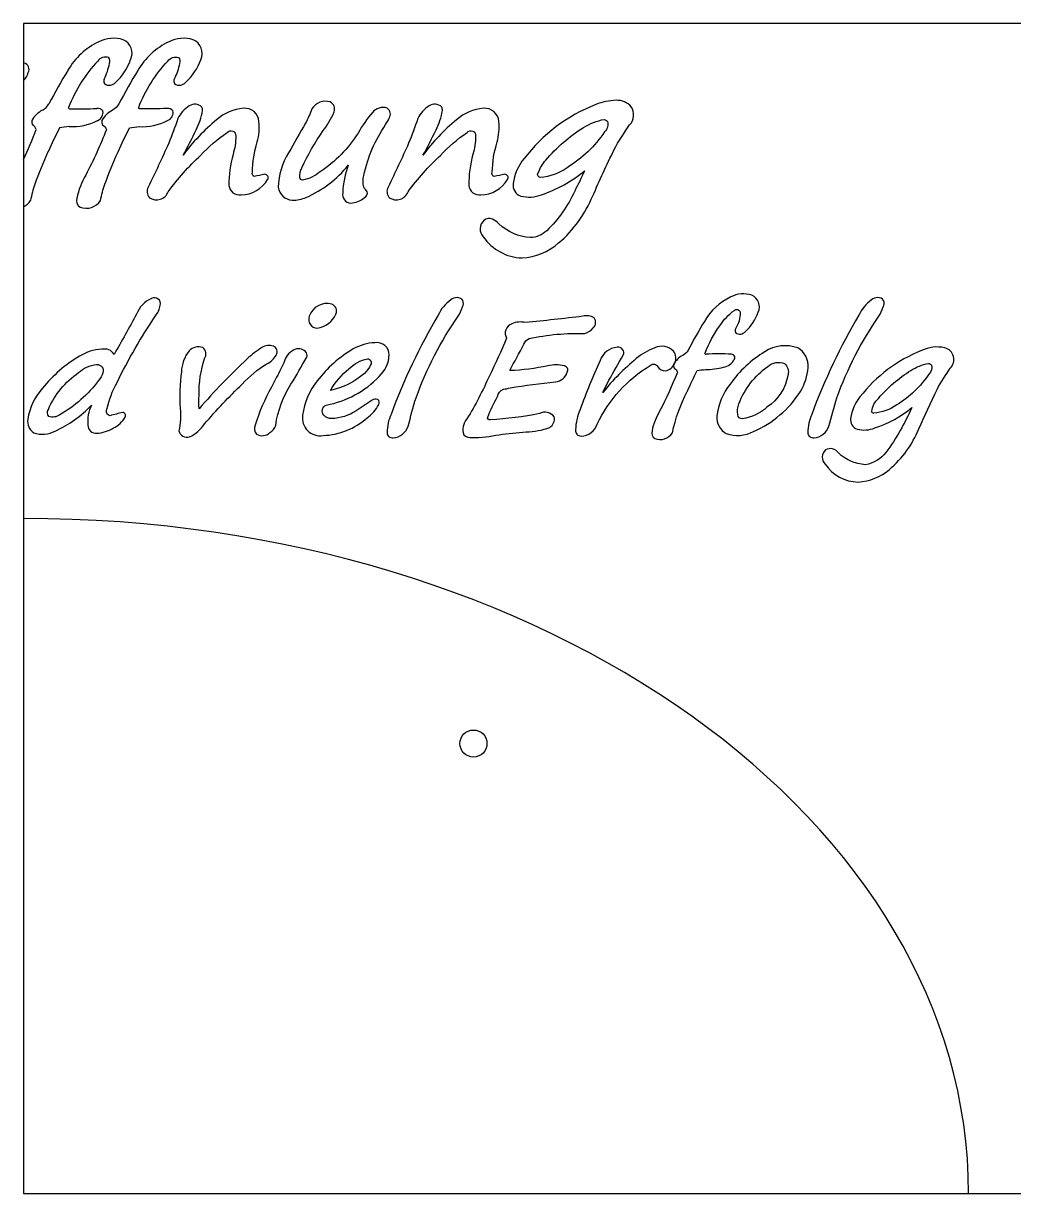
# Model space of a CAD drawing. Header units: millimetres. Extents: x 0 to 440, y 0 to 260.
# Drawn here: x 0 to 220, y 0 to 260 of the extents above; entities that cross this region are included whole.
import ezdxf

# ---------------------------------------------------------------- set-up
doc = ezdxf.new("R2010")
doc.units = ezdxf.units.MM
doc.layers.get('0').update_dxf_attribs({"linetype": 'CONTINUOUS'})

msp = doc.modelspace()

# ---------------------------------------------------------------- linework, layer by layer
msp.add_line((5.47, 231.45), (5.45, 231.43))
msp.add_lwpolyline([(440, 260), (0, 260), (0, 0), (440, 0)], close=True)
for points in [[(18.09, 224.28, -0.01796), (21.02, 231.43), (21.04, 231.45, -0.014583), (23.58, 236.81, -0.025658), (25.72, 237.07, 0.128989), (32.03, 238.39, 0.359069), (33.23, 240.59, 0.246485), (31.91, 241.07, -0.004641), (25.9, 241.03, -0.665589), (25.61, 241.34, -0.09725), (32.09, 251.62, -0.303117), (34.48, 252.45, -0.246058), (34.68, 251.06, -0.06651), (33.51, 247.64, 0.238414), (33.57, 246.63, 0.411916), (36.07, 246.92, 0.124254), (39.39, 251.94, 0.413076), (37.74, 256.38, 0.191021), (32.35, 255.92, 0.151329), (25.44, 249.57, 0.014222), (21.22, 242.12, -0.12864), (19.83, 240.74, 0.146988), (17.45, 238.43, 0.229431), (17.61, 237.44, -0.143532), (18.43, 236.42, -0.027806), (13.85, 226.3, 0.081993), (11.88, 221.2, 0.338236), (12.58, 219.18, 0.358371), (17.14, 220.67, -0.032505)], [(32.18, 222.6, -0.050325), (39.37, 230.65, -0.064586), (45.29, 235.75, -0.760533), (47.17, 234.96, -0.077203), (46.57, 230.88, 0.072028), (45.67, 223.99), (45.65, 223.99, 0.422866), (48.36, 221.92, 0.263247), (54.26, 225.32, 0.597866), (53.67, 226.47, -0.008766), (51.27, 226.02, -0.44055), (50.87, 226.94, -0.070708), (51.97, 233.65, 0.088725), (52.34, 238.22, 0.419212), (48.93, 241.13, 0.158721), (42.92, 238.6, 0.059786), (35.48, 230.72, 0.013339), (38.38, 236.33, 0.083091), (39.78, 240.62, 0.156581), (39.64, 241.42, 0.367889), (36.84, 241.65, 0.147423), (34.33, 238.86, -0.014276), (32.28, 233.36, -0.009709), (27.72, 223.64, 0.308106), (28, 221.28, 0.484997)], [(77.56, 240.23, 0.046054), (74.36, 235.64, -0.104057), (65.95, 227.04, -0.133783), (62.03, 225.2, -0.414019), (61.44, 225.73, -0.117111), (61.83, 227.93, -0.043048), (66.61, 236.19, 0.063369), (69.05, 240.33, 0.373244), (68.17, 242.55, 0.353316), (64.11, 240.99, -0.037243), (62.67, 237.83, 0.002673), (58.92, 231.22, 0.13865), (56.63, 223.6, 0.346343), (59.7, 220.69, 0.091995), (62.83, 221.33, 0.12059), (72.19, 228.5, 0.082939), (70.96, 222.35, 0.441841), (72.68, 220.07, 0.154425), (75.78, 221.29, 0.542744), (76.1, 222.99, -0.156373), (75.61, 223.69, -0.127155), (75.62, 226.21, -0.094882), (80.47, 237.55, 0.040799), (81.29, 238.94, 0.406733), (80.81, 241.18, 0.300324)], [(90.14, 241.65, 0.147423), (87.63, 238.86, -0.014276), (85.58, 233.36, -0.009709), (81.02, 223.64, 0.308106), (81.3, 221.28, 0.484997), (85.47, 222.6, -0.050325), (92.67, 230.65, -0.064586), (98.59, 235.75, -0.760533), (100.47, 234.96, -0.077203), (99.87, 230.88, 0.072028), (98.97, 223.99), (98.95, 223.99, 0.422866), (101.66, 221.92, 0.263247), (107.56, 225.32, 0.597866), (106.97, 226.47, -0.008766), (104.57, 226.02, -0.44055), (104.17, 226.94, -0.070708), (105.26, 233.65, 0.088725), (105.64, 238.22, 0.419212), (102.23, 241.13, 0.158721), (96.22, 238.6, 0.059786), (88.78, 230.72, 0.013339), (91.68, 236.33, 0.083091), (93.08, 240.62, 0.156581), (92.94, 241.42, 0.367889)], [(122.48, 222.72, -0.092793), (116.27, 213.93, -0.176832), (112.63, 212.4, -0.175354), (105.65, 215.48, 0.053328), (104.21, 216.5, 0.308931), (102.34, 216.25, 0.42684), (102.18, 212.59, 0.241425), (110.8, 207.91, 0.164241), (118.92, 211.21, 0.11794), (126.49, 221.67, -0.004389), (131.23, 231.95, -0.031713), (134.66, 237.43, 0.357998), (135.04, 241.48, 0.214427), (131.7, 242.92, 0.086145), (127.18, 241.98, 0.136678), (111.25, 229.97, 0.144185), (108.83, 224.43, 0.363442), (110.51, 221.65, 0.165529), (115.13, 221.94, 0.093164), (124.69, 227.27, -0.011532)], [(124.44, 236.85, -0.098932), (129.03, 238.67, -0.14283), (129.75, 238.24, -0.294274), (129.13, 235.93, -0.106405), (120.79, 227.93, -0.138916), (114.82, 225.79, -0.599806), (114.41, 226.86, -0.083758), (116.06, 229.61, -0.080902)], [(4.24, 178.94, 0.149882), (0.99, 172.07, 0.305283), (2.29, 169.05, 0.21659), (7.05, 169.43, 0.097426), (15.13, 175.18, 0.136172), (14.31, 170.73, 0.422416), (16.29, 168.92, 0.120404), (20.02, 170.11, 0.152657), (22.59, 172.54, 0.597209), (22.06, 173.54, 0.021496), (19.26, 172.82, -0.483367), (18.55, 174.29, -0.071745), (20.8, 180.22, -0.035028), (29.33, 194.99, 0.143646), (30.38, 197.35, 0.688678), (28.46, 198.86, 0.217485), (25.16, 195.43, -0.001305), (20.16, 186.43, 0.333235), (17.4, 187.59, 0.125834), (12.46, 186.07, 0.0871)], [(65.3, 192.3, 0.251156), (69.44, 195.43, 0.434846), (68.52, 197.62, 0.398472), (63.5, 194.93, 0.510654)], [(97.55, 196.99, 0.624433), (96.36, 199.07, 0.169077), (94.93, 198.55, 0.123823), (92.16, 195.21, 0.044234), (81.68, 173.14, 0.104029), (80.8, 169.09, 0.449665), (82.17, 167.92, 0.298716), (85.49, 170.48, -0.011163), (87.23, 176.83, -0.063331), (96.58, 194.93, 0.044537)], [(157.95, 185.35, 0.586193), (157.33, 186.49, 0.032525), (151.69, 186.48, -0.665589), (151.44, 186.74, -0.065302), (154.75, 192.83, -0.096875), (157.96, 196.24, -0.526502), (159.24, 195.88, -0.154417), (158.21, 192.14, 0.238414), (158.26, 191.28, 0.411916), (160.41, 191.53, 0.124254), (163.25, 195.83, 0.413076), (161.84, 199.64, 0.191021), (157.21, 199.24, 0.151329), (151.29, 193.8, 0.014222), (147.68, 187.41, -0.12864), (146.48, 186.23, 0.146988), (144.45, 184.25, 0.229431), (144.58, 183.4, -0.143532), (145.29, 182.52, -0.027806), (141.36, 173.85, 0.081993), (139.67, 169.48, 0.338236), (140.27, 167.75, 0.358371), (144.18, 169.02, -0.066714), (147.5, 178.25), (147.52, 178.27, -0.014583), (149.7, 182.86, -0.025658), (151.53, 183.09, 0.066743), (155.54, 183.63, 0.233344)], [(191.03, 196.99, 0.624433), (189.83, 199.07, 0.169077), (188.41, 198.55, 0.123823), (185.63, 195.21, 0.044234), (175.15, 173.14, 0.104029), (174.28, 169.09, 0.449665), (175.65, 167.92, 0.298716), (178.97, 170.48, -0.011163), (180.71, 176.83, -0.063331), (190.06, 194.93, 0.044537)], [(103.54, 181.73, -0.032551), (98.55, 172.12, 0.278287), (97.85, 168.58, 0.219914), (99.71, 167.97, 0.048576), (105.69, 168.62, -0.016653), (111.73, 169.22, 0.075109), (116.94, 170.2, 0.312993), (117.94, 172.57, 0.384785), (114.69, 173.3, -0.032256), (103.75, 171.89, -0.615606), (103.17, 172.54, -0.029458), (105.33, 177.07, -0.223635), (106.65, 178.76, 0.099674), (108.17, 179.06, -0.006491), (118.21, 180.38, 0.300258), (120.84, 182.49, 0.483889), (120.19, 183.93, 0.118428), (116.54, 183.93, -0.046025), (108.06, 182.86, -0.006517), (111.21, 188.71, -0.251575), (112.38, 189.98, -0.06122), (124.74, 191.1, 0.110405), (126.62, 192.33, 0.389469), (126.8, 194.55, 0.215937), (124.3, 194.93, -0.006584), (111.54, 193.53, 0.161962), (108.5, 193.26, 0.475206), (107.37, 190.03, -0.014218)], [(49.74, 185.46, 0.024536), (39.02, 174.39, -0.017262), (39.03, 177.41, -0.083396), (40.25, 185.51, 0.370209), (39.85, 187.98, 0.296638), (36.81, 187.26, 0.151263), (35.09, 182.61, 0.042678), (34.83, 174.47, -0.083366), (34.53, 169.48, 0.4244), (36.93, 168.13, 0.131165), (40.25, 171.03, -0.021012), (48.6, 179.87, -0.063015), (54.06, 184.37, 0.170765), (56.21, 186.37, 0.43522), (55.55, 188.3, 0.211432), (52.99, 187.97, 0.047769)], [(56.03, 180.96), (56.03, 180.98, -0.003651), (55.12, 179.18, 0.053326), (51.47, 170.72, 0.259721), (51.8, 168.74, 0.341519), (54.78, 169.08, 0.212656), (56.05, 170.69, -0.103364), (59.45, 179.84, 0.011693), (62.94, 185.85, 0.285445), (62.71, 187.11, 0.313325), (60, 187.43, 0.201601), (57.84, 184.62, -0.013246)], [(81.29, 186.35, 0.453555), (78.11, 189.06, 0.123998), (73.29, 187.67, 0.098962), (65.3, 180.58, 0.137455), (62.03, 172.93, 0.51374), (66.58, 168.44, 0.174435), (76.34, 172.36, 0.13796), (78.94, 175.35, 0.406634), (78.71, 176.46, 0.222407), (77.47, 176.3, 0.005613), (73.91, 173.91, -0.132733), (68.5, 172.19, -0.259319), (66.75, 172.94, -0.53414), (67.3, 175.19, 0.156549), (79.03, 181.55, 0.195944)], [(128.13, 185.11, 0.01961), (123.69, 174.21, 0.088347), (122.67, 169.69, 0.482067), (123.91, 168.32, 0.323227), (127.5, 170.98, -0.145165), (139.29, 184.02, -0.491847), (140.97, 183.7, 0.267577), (142.65, 182.81, 0.537939), (144.46, 187.2, 0.315823), (140.3, 187.92, 0.093603), (136.18, 185.51, 0.051117), (128.75, 178.02), (130.1, 180.73, -0.001383), (133.27, 186.3, 0.603329), (131.93, 188.04, 0.296902)], [(172.64, 178.22), (172.64, 178.24, 0.121429), (174.34, 183.51, 0.28992), (172.05, 187.89, 0.237515), (164.73, 187.04, 0.104372), (157.06, 179.88, 0.146931), (154.08, 172.7, 0.297561), (156.17, 168.88, 0.209899), (162.23, 169.34, 0.149183)], [(198.94, 169.89, -0.004389), (203, 178.69, -0.031713), (205.94, 183.39, 0.576408), (204.74, 187.91, 0.17446), (199.53, 187.29, 0.136678), (185.87, 177, 0.144185), (183.8, 172.25, 0.363442), (185.24, 169.87, 0.165529), (189.2, 170.12, 0.093164), (197.39, 174.68, -0.056212), (191.64, 164.68, -0.190632), (187.06, 161.94, -0.175354), (181.08, 164.58, 0.390615), (178.24, 165.24, 0.42684), (178.1, 162.1, 0.241425), (185.49, 158.09, 0.164241), (192.45, 160.92, 0.11794)], [(75.75, 182.25, -0.12809), (68.21, 178.46, -0.0846), (72.29, 183.25, -0.133766), (76.46, 185.5, -0.571203), (77.14, 184.12, -0.118625)], [(158.7, 173.08, -0.129944), (158.98, 175.49, -0.149119), (165.38, 183.77), (165.4, 183.77, -0.293456), (169.13, 184.4, -0.280608), (169.88, 181.99, -0.205749), (165.21, 174.72, -0.140638), (159.79, 172.14, -0.398725)], [(8.07, 173.04, -0.256745), (5.67, 172.68, -0.353726), (5.55, 174.25, -0.137899), (12.24, 182.41, -0.158981), (16.24, 184.19, -0.552948), (17.66, 182.38, -0.07129), (16.72, 180.64, -0.100547)], [(201.73, 184.09, -0.294274), (201.2, 182.1, -0.106405), (194.05, 175.25, -0.138916), (188.94, 173.42, -0.444472), (188.49, 173.77, -0.185339), (190, 176.69, -0.080902), (197.18, 182.89, -0.098932), (201.12, 184.46, -0.14283)]]:
    msp.add_lwpolyline(points, format="xyb", close=True)
msp.add_circle((100, 100), 3)
for centre, radius, start, end in [((23.57, 241.6), 15.85, 115.3694, 149.7902), ((20.06, 249.34), 7.35, 73.2907, 116.5483), ((20.77, 253.33), 3.36, -24.4715, 65.3059), ((18.34, 250.25), 2.28, 75.4603, 142.9121), ((17.69, 251.57), 1.52, -19.378, 35.9158), ((0.2, 244.64), 6.56, 90.5453, 91.7514), ((-0.19, 249.79), 1.45, -29.7735, 76.7909), ((39.47, 229.98), 31.54, 136.6781, 158.8962), ((5.71, 253.74), 13.68, 333.4726, 348.6932), ((12.22, 256.01), 12.3, 312.3781, 340.7099), ((-2.57, 250.03), 3.76, 313.1088, 345.2043), ((138.72, 171.75), 150.52, 148.8696, 152.1287), ((18.97, 247.19), 1.12, 156.6839, 210.3231), ((19.11, 248.04), 1.79, 231.8001, 321.3504), ((2.34, 244.1), 3.87, 299.915, 329.2362), ((6.93, 235.63), 5.77, 117.5256, 150.9732), ((10.26, 241.25), 0.228, 155.7305, 290.3197), ((11.13, 564.72), 323.69, 269.8593, 270.9229), ((16.54, 239.58), 1.51, 42.2149, 97.6011), ((15.73, 240.21), 1.97, -68.0223, 10.9842), ((2.99, 238.1), 1.15, 163.2889, 214.9762), ((0.72, 235.52), 2.33, 22.6214, 55.2933), ((98.49, 190.55), 101.61, 152.9168, 156.2588), ((11.68, 216.17), 20.96, 94.1855, 100.0646), ((10.81, 249.77), 12.71, 267.044, 296.4438), ((-90.33, 272.54), 99.95, 334.6514, 338.8165), ((103.58, 187.05), 107.7, 155.6612, 159.7769), ((29.78, 215.22), 28.72, 161.6291, 169.0762), ((-1.61, 222.7), 3.78, 295.1834, 327.491)]:
    msp.add_arc(centre, radius, start, end)
msp.add_ellipse((0, 0), major_axis=(-210, 0), ratio=0.714286, start_param=3.141593, end_param=4.712389)

doc.saveas('drawing.dxf')
